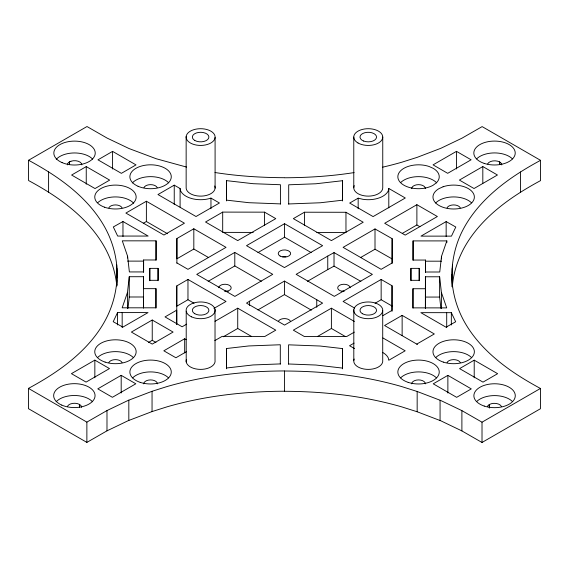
<?xml version="1.0" encoding="UTF-8"?>
<svg xmlns="http://www.w3.org/2000/svg" width="569" height="569" viewBox="0 0 569 569"><rect width="100%" height="100%" fill="white"/><g stroke="black" fill="none" stroke-linecap="round" stroke-linejoin="round"><path stroke-width="0.85" d="M280.304 364.16L280.304 344.757L248.767 345.952L226.455 348.52L226.434 368.015L253.098 364.949L280.304 363.918M288.696 204.2L288.696 184.804L315.902 183.773L342.566 180.707L342.545 200.203L320.233 202.77L288.696 203.958M69.482 164.448L69.489 161.916M127.477 308.291L127.477 292.423L129.255 276.719L143.573 276.712L143.552 288.661L155.97 288.668L155.97 308.064M156.055 240.843L156.02 259.99L143.608 259.976L143.58 271.932L129.376 271.939L127.591 256.235L122.292 240.836L156.055 240.843L156.055 260.246M149.796 268.369L149.775 280.318L158.054 280.318L158.075 268.369L149.796 268.369L149.796 280.716M155.97 288.668L155.934 307.808L122.171 307.815L127.477 292.423M176.746 324.373L176.788 285.923L187.969 279.464L226.021 301.435L213.908 308.426M176.888 263.17L176.895 238.539L193.823 228.766L226.021 247.359L187.969 269.329L176.845 262.899M354.601 308.071L343.1 301.435L381.152 279.464L392.041 285.752L391.984 310.389L382.88 315.646M392.148 238.681L392.091 263.013L381.152 269.329L343.1 247.359L375.007 228.937L392.148 238.681L392.133 263.305M392.027 311.307L392.041 285.752M410.946 268.369L410.925 280.318L419.204 280.318L419.225 268.369L410.946 268.369L410.946 280.716M425.392 288.739L412.98 288.732L412.945 307.872L446.708 307.886L441.409 292.487L439.624 276.783L425.42 276.79L425.392 308.142L425.42 276.79M446.829 242.671L446.829 240.907L413.066 240.915L413.03 260.054L425.448 260.061L425.448 272.409M425.448 260.061L425.427 272.01L439.745 272.003L441.523 256.299L446.829 240.907M489.29 407.945L489.297 404.566M117.207 276.968L117.086 274.329C117.015 290.332 112.868 306.193 105.293 320.276A251.221 145.045 0 0 1 90.101 342.069C73.088 361.678 51.118 376.152 28.45 388.392L28.45 408.67L86.872 442.398L106.986 430.84L128.068 420.74L152.051 411.572L167.108 406.807A251.221 145.045 0 0 1 204.847 398.037C231.106 393.371 257.778 391.301 284.443 391.23M451.914 279.685C451.317 261.932 455.186 244.073 463.707 228.439A251.221 145.045 0 0 1 478.899 206.654C495.912 187.045 517.882 172.571 540.55 160.33L482.128 126.603L462.014 138.16L440.932 148.26L417.162 157.357L401.892 162.193A251.221 145.045 0 0 1 382.617 167.186M452.348 286.499C453.358 273.276 457.533 260.417 463.707 248.724A251.221 145.045 0 0 1 478.899 226.931C495.912 207.322 517.882 192.848 540.55 180.608L540.55 160.33M127.968 308.334L129.255 296.997L129.255 276.719M388.798 188.474L388.257 190.857A20.697 11.949 0 0 1 362.908 199.306L358.164 198.168L349.686 203.069L373.1 216.59L405.299 197.998L388.798 188.474L388.798 207.87M117.541 312.594L113.203 321.698L122.847 327.132L148.04 312.587L117.541 312.594L117.541 324.942M501.403 406.43A7.248 4.189 0 0 0 489.397 404.488L488.252 405.356A7.241 4.182 0 0 0 487.526 406.366M249.606 301.193L246.512 303.121L284.557 325.091L322.609 303.121L284.443 281.086L249.606 301.193L249.606 305.418M116.702 264.784L116.702 285.069L116.666 284.429C115.223 271.911 111.339 259.763 105.414 248.653A251.221 145.045 0 0 0 90.222 226.867C73.209 207.258 51.238 192.784 28.571 180.537L28.571 160.259L86.986 126.531L107.107 138.089L129.092 148.566L156.276 158.765L186.54 167.073M86.246 166.589L71.609 175.039L95.023 188.559L109.661 180.11L86.246 166.589L86.246 184.221M112.584 151.382L97.953 159.832L121.368 173.346L136.005 164.896L112.584 151.382L112.584 169.014M146.382 201.241L125.891 213.069L163.943 235.04L184.434 223.204L146.382 201.241L146.382 221.519L167.563 233.752M174.242 185.153L157.969 194.548L196.021 216.519L219.435 202.998L210.964 198.112A20.697 11.949 0 0 1 180.629 190.857L180.096 188.531L174.242 185.153L174.242 204.548M143.345 223.268L146.382 221.519M222.692 212.102L205.53 222.01L237.728 240.595L275.78 218.631L264.578 212.159L222.692 212.102L222.692 232.38L253.233 232.422M208.389 257.458L193.823 249.044L176.895 258.817L176.895 238.539M234.798 252.43L196.753 274.393L234.876 296.406L272.729 274.329L234.798 252.43L234.798 265.943L208.169 281.321M284.557 223.702L246.512 245.666L284.443 267.565L322.609 245.666L284.557 223.702L284.557 237.216L311.193 252.593M304.443 212.216L293.341 218.631L331.393 240.595L363.207 222.23L345.966 212.28L304.443 212.216L304.443 225.445M257.928 252.593L284.557 237.216M152.236 320.02L131.382 332.061L152.236 344.103L173.09 332.061L152.236 320.02L152.236 340.298L155.956 342.453M194.057 303.256L187.969 299.742L176.788 306.2L176.788 285.923M94.845 360.127L71.431 373.648L86.061 382.098L109.483 368.577L94.845 360.127L94.845 377.766M456.473 151.347L433.059 164.868L447.689 173.317L471.111 159.797L456.473 151.347L456.473 168.979M148.509 342.453L152.236 340.298M186.66 324.159L182.116 326.784L165.024 316.912L176.739 310.155L176.739 324.266M121.19 375.341L97.776 388.855L112.406 397.304L135.82 383.791L121.19 375.341L121.19 392.973M186.184 339.622L184.676 338.754L163.822 350.796L175.899 357.766L186.326 351.742M327.758 256.078L296.15 274.329L334.316 296.364L372.368 274.393L334.024 252.593L327.758 256.078L327.758 269.592L307.438 281.328M416.885 204.691L384.687 223.276L405.178 235.104L437.376 216.519L416.885 204.691L416.885 224.968L402.319 233.375M482.818 166.553L459.396 180.074L474.034 188.524L497.448 175.003L482.818 166.553L482.818 183.303M215.018 321.307L237.728 308.192L275.78 330.162L264.912 336.435L222.145 336.371L214.833 340.596M257.935 309.906L284.443 294.607L311.371 310.155M223.347 336.777L237.728 328.469L251.427 336.379M360.568 257.551L375.007 249.215L392.148 258.959M446.153 221.59L420.96 236.135L451.459 236.128L455.797 227.024L446.153 221.59L446.153 236.576M354.387 321.471L331.393 308.192L293.341 330.162L304.301 336.492L346.67 336.549L354.359 332.111M317.694 336.379L331.393 328.469L345.191 336.435M375.063 303.256L381.152 299.742L392.041 306.03M354.096 343.107L349.565 345.724L354.53 348.591M416.764 344.103L434.325 333.96L402.134 315.375L384.566 325.511L417.461 344.508M447.874 375.369L433.237 383.819L456.651 397.34L471.288 388.89L447.874 375.369L447.874 393.008M474.212 360.163L459.581 368.612L482.996 382.133L497.633 373.684L474.212 360.163L474.212 377.795M284.443 371.016C311.101 371.088 337.773 373.157 364.032 377.823A251.221 145.045 0 0 1 401.771 386.6L417.162 391.479L440.811 400.526L461.893 410.626L482.014 422.191L540.429 388.463C517.762 376.216 495.791 361.742 478.778 342.133A251.221 145.045 0 0 1 463.586 320.347C456.018 306.264 451.864 290.403 451.793 274.393L451.914 274.393M28.45 388.392L86.872 422.12L106.986 410.562L128.068 400.455L152.051 391.294L167.108 386.529A251.221 145.045 0 0 1 204.847 377.759C231.106 373.093 257.778 371.024 284.443 370.945L284.443 391.294C311.101 391.365 337.773 393.435 364.032 398.101A251.221 145.045 0 0 1 401.771 406.878L417.162 411.757L440.811 420.804L461.893 430.911L482.014 442.469L540.429 408.741L540.429 388.463M122.968 221.519L113.323 226.953L117.662 236.057L148.16 236.064L122.968 221.519L122.968 236.505M327.758 269.592L334.024 266.114L360.867 281.378M67.348 164.868A7.248 4.189 0 0 1 69.354 161.973L70.855 161.312M354.11 172.585C331.115 176.205 307.822 177.656 284.557 177.77L284.557 177.706C261.299 177.585 238.006 176.141 215.011 172.521M127.62 261.114L143.616 261.121M425.505 261.192L441.501 261.185M129.255 296.997L143.573 296.99L143.559 308.085L143.573 276.712M425.42 297.068L439.624 297.061L440.911 308.405M446.708 312.666L420.84 312.658L446.032 327.203L455.677 321.769L451.338 312.666L446.708 312.666L446.708 327.652M316.812 232.515L345.966 232.557L345.966 212.28M280.417 203.894L248.888 202.699L226.569 200.139L226.554 180.643L253.219 183.702L280.417 184.733L280.417 204.129M288.583 363.989L315.781 365.021L342.446 368.079L342.431 348.584L320.112 346.023L288.583 344.828L288.583 364.224M416.885 224.968L419.922 226.718M382.944 337.958L405.178 350.796L388.783 360.255L388.257 357.937A20.697 11.949 0 0 0 382.894 352.581M234.798 265.943L261.356 281.278M28.571 160.259C51.238 172.507 73.209 186.981 90.222 206.583A251.221 145.045 0 0 1 105.414 228.375C112.982 242.458 117.136 258.319 117.207 274.329M487.64 163.922A7.248 4.189 0 0 1 499.646 161.973L500.798 162.841A7.241 4.182 0 0 1 501.766 164.932M67.476 406.366A7.248 4.189 0 0 1 79.482 404.417L80.627 405.284A7.241 4.182 0 0 1 81.602 407.376M499.753 162.058L499.753 164.59M79.582 404.495L79.589 407.027M520.528 171.945L520.528 192.222M499.646 161.98L499.646 164.512M489.404 404.488L489.404 407.866M482.014 422.191L482.014 442.469M461.893 410.626L461.893 430.911M452.426 264.784L452.426 285.069M452.234 268.369L452.234 286.89M452.113 280.318L452.113 286.492M451.793 274.393L451.793 279.685M451.338 312.666L451.338 325.006M441.523 256.299L441.523 258.945M441.409 292.487L441.409 308.362M440.072 400.291L440.072 420.569M439.624 276.783L439.624 297.061M419.225 268.369L419.225 280.716M417.162 391.479L417.162 411.757M413.066 240.915L413.066 260.31M412.98 288.732L412.98 308.135M402.134 315.375L402.134 335.653M382.752 137.065L382.752 187.763A14.488 8.364 0 0 1 366.372 196.056A14.488 8.364 0 0 1 354.267 185.601M382.717 310.88A14.488 8.364 0 0 1 360.213 317.282A14.488 8.364 0 0 1 361.856 302.829A14.488 8.364 0 0 1 382.717 310.88L382.717 361.571A14.488 8.364 0 0 1 366.059 369.295A14.488 8.364 0 0 1 354.188 359.039M381.152 279.464L381.152 299.742M375.007 228.937L375.007 249.215M358.164 198.168L358.164 208.752M353.804 309.785L353.804 360.483M353.776 137.065L353.776 187.763M342.566 180.707L342.566 200.985M342.431 348.584L342.431 368.861M334.024 252.593L334.024 266.114M331.393 308.192L331.393 328.469M316.755 299.742L316.755 307.345M284.443 281.086L284.443 294.607M264.578 212.159L264.578 225.388M237.728 308.192L237.728 328.469M226.554 180.643L226.554 200.921M226.455 348.52L226.455 368.797M215.089 137.463A14.488 8.364 0 0 1 192.784 144.106A14.488 8.364 0 0 1 193.979 129.632A14.488 8.364 0 0 1 215.089 137.463L215.089 188.161M215.025 309.436L215.025 360.134A14.488 8.364 0 0 1 200.274 369.388A14.488 8.364 0 0 1 186.305 359.736M210.964 198.112L210.964 208.695M193.823 228.766L193.823 249.044M187.969 279.464L187.969 299.742M186.212 311.222L186.212 361.92M186.148 136.667L186.148 187.365A14.488 8.364 0 0 0 201.824 196.099A14.488 8.364 0 0 0 214.776 185.985M184.676 338.754L184.676 352.858M180.096 188.531L180.096 207.045M158.075 268.369L158.075 280.716M152.051 391.294L152.051 411.572M143.608 259.976L143.608 272.323M128.822 400.149L128.822 420.427M127.591 256.235L127.591 257.992M122.171 312.594L122.171 327.58M117.086 274.329L117.086 276.968M116.887 268.369L116.887 286.008M116.766 280.318L116.766 285.61M116.574 283.903L116.574 285.666M106.986 410.562L106.986 430.84M86.872 422.12L86.872 442.398M79.482 404.417L79.482 406.956M69.354 161.98L69.354 164.512M48.593 171.874L48.593 192.151M411.714 188.595A6.828 3.94 0 0 1 418.542 184.648A6.828 3.94 0 0 1 425.37 188.595M447.07 207.849A6.828 3.94 0 0 1 453.664 204.925A6.828 3.94 0 0 1 460.264 207.849M143.978 187.571A6.828 3.94 0 0 1 150.579 184.648A6.828 3.94 0 0 1 157.172 187.571M108.857 207.849A6.828 3.94 0 0 1 115.457 204.925A6.828 3.94 0 0 1 122.05 207.849M143.751 383.855A6.828 3.94 0 0 1 150.579 379.914A6.828 3.94 0 0 1 157.407 383.855M411.714 383.855A6.828 3.94 0 0 1 418.542 379.914A6.828 3.94 0 0 1 425.37 383.855M447.07 362.56A6.828 3.94 0 0 1 453.664 359.636A6.828 3.94 0 0 1 460.264 362.56M108.857 362.56A6.828 3.94 0 0 1 115.457 359.636A6.828 3.94 0 0 1 122.05 362.56M70.976 161.24A7.248 4.189 0 0 1 81.851 164.861M132.328 182.955A20.697 11.949 0 0 1 150.451 176.646A20.697 11.949 0 0 1 168.709 182.827M97.84 202.6A20.697 11.949 0 0 1 133.672 203.197M56.253 159.299A20.697 11.949 0 0 1 74.333 152.954A20.697 11.949 0 0 1 92.633 159.1M97.534 357.602A20.697 11.949 0 0 1 133.381 357.602M132.655 377.88A20.697 11.949 0 0 1 168.502 377.88M56.16 401.75A20.697 11.949 0 0 1 74.347 395.498A20.697 11.949 0 0 1 92.541 401.742M435.74 357.602A20.697 11.949 0 0 1 471.587 357.602M400.619 377.88A20.697 11.949 0 0 1 436.466 377.88M476.658 401.572A20.697 11.949 0 0 1 512.505 401.572M476.602 158.893A20.697 11.949 0 0 1 512.449 158.893M400.704 182.535A20.697 11.949 0 0 1 436.551 182.706M435.626 203.019A20.697 11.949 0 0 1 471.466 202.777M344.081 291.428A6.209 3.585 0 0 1 337.709 287.942A6.209 3.585 0 0 1 343.754 284.258A6.209 3.585 0 0 1 350.12 287.75M218.759 287.722A6.209 3.585 0 0 1 225.175 284.265A6.209 3.585 0 0 1 231.17 287.971A6.209 3.585 0 0 1 224.748 291.428M278.405 321.336A6.209 3.585 0 0 1 284.301 318.597A6.209 3.585 0 0 1 290.403 321.179M225.175 291.022A6.209 3.585 0 0 1 228.254 291.563M342.147 291.172A6.209 3.585 0 0 1 343.754 291.022M282.715 256.825A6.209 3.585 0 0 1 285.923 256.783M436.38 182.82L433.052 185.281A20.697 11.949 0 0 1 405.107 185.85A20.697 11.949 0 0 1 401.686 169.825A20.697 11.949 0 0 1 429.04 166.468L433.301 168.381A20.697 11.949 0 0 1 436.38 182.82M443.109 186.76L438.863 188.688A20.697 11.949 0 0 0 446.814 208.318A20.697 11.949 0 0 0 474.262 195.864A20.697 11.949 0 0 0 443.109 186.76M62.099 162.62A20.697 11.949 0 0 0 95.08 154.512A20.697 11.949 0 0 0 66.431 142.072A20.697 11.949 0 0 0 62.099 162.62M138.082 186.291A20.697 11.949 0 0 0 171.113 178.246A20.697 11.949 0 0 0 142.542 165.75A20.697 11.949 0 0 0 138.082 186.291M104.589 207.208A20.697 11.949 0 0 0 136.14 197.386A20.697 11.949 0 0 0 105.635 186.525A20.697 11.949 0 0 0 104.589 207.208M61.765 405.1A20.697 11.949 0 0 0 94.881 397.169A20.697 11.949 0 0 0 66.424 384.58A20.697 11.949 0 0 0 61.765 405.1M105.109 362.097A20.697 11.949 0 0 0 136.147 351.749A20.697 11.949 0 0 0 105.109 341.4A20.697 11.949 0 0 0 105.109 362.097M140.23 382.375A20.697 11.949 0 0 0 171.276 372.026A20.697 11.949 0 0 0 140.23 361.678A20.697 11.949 0 0 0 140.23 382.375M443.315 362.097A20.697 11.949 0 0 0 474.361 351.749A20.697 11.949 0 0 0 443.315 341.4A20.697 11.949 0 0 0 443.315 362.097M408.193 382.375A20.697 11.949 0 0 0 439.24 372.026A20.697 11.949 0 0 0 408.193 361.678A20.697 11.949 0 0 0 408.193 382.375M484.233 406.067A20.697 11.949 0 0 0 515.279 395.718A20.697 11.949 0 0 0 484.233 385.369A20.697 11.949 0 0 0 484.233 406.067M484.176 163.381A20.697 11.949 0 0 0 515.222 153.033A20.697 11.949 0 0 0 484.176 142.684A20.697 11.949 0 0 0 484.176 163.381M280.14 256.093A6.209 3.585 0 0 0 290.467 254.364A6.209 3.585 0 0 0 282.715 250.061A6.209 3.585 0 0 0 280.14 256.093M194.762 313.711A8.279 4.78 0 0 0 208.617 311.57A8.279 4.78 0 0 0 198.474 305.717A8.279 4.78 0 0 0 194.762 313.711M194.762 140.443A8.279 4.78 0 0 0 208.617 138.303A8.279 4.78 0 0 0 198.474 132.449A8.279 4.78 0 0 0 194.762 140.443M362.41 313.711A8.279 4.78 0 0 0 376.258 311.57A8.279 4.78 0 0 0 366.116 305.717A8.279 4.78 0 0 0 362.41 313.711M363.634 141.027A8.279 4.78 0 0 0 376.522 137.399A8.279 4.78 0 0 0 364.637 132.769A8.279 4.78 0 0 0 363.634 141.027M191.525 316.841A14.488 8.364 0 0 0 214.933 311.62A14.488 8.364 0 0 0 195.395 302.53A14.488 8.364 0 0 0 191.525 316.841M358.015 142.983A14.488 8.364 0 0 0 382.254 139.234A14.488 8.364 0 0 0 364.516 128.985A14.488 8.364 0 0 0 358.015 142.983"/></g></svg>
